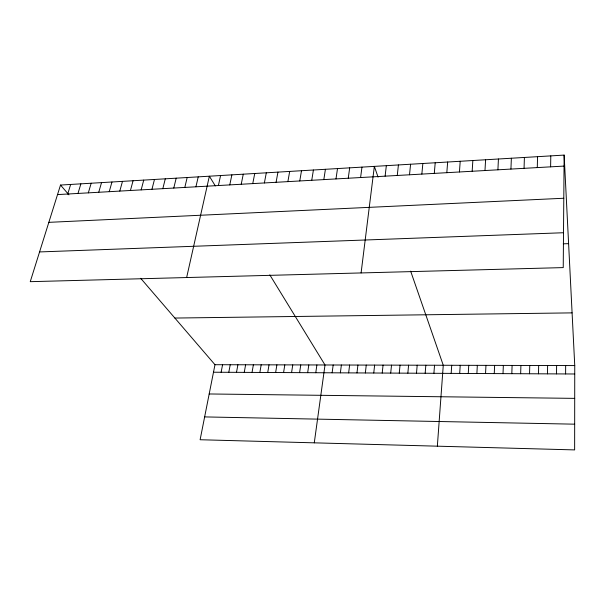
<?xml version="1.0" encoding="UTF-8"?>
<svg xmlns="http://www.w3.org/2000/svg" width="605" height="605" viewBox="0 0 605 605"><rect width="100%" height="100%" fill="white"/><g stroke="black" fill="none" stroke-linecap="round" stroke-linejoin="round"><path stroke-width="0.91" d="M564.14 155.092L563.232 267.599L30.25 281.673L60.515 185.054L564.14 155.092L574.75 365.579L574.637 449.908L200.119 439.737L214.979 364.709L140.693 278.308M565.607 373.943L565.66 365.556M556.517 373.898L556.615 365.533M550.618 166.844L550.792 155.886M547.48 373.86L547.616 365.511M538.495 373.814L538.669 365.488M537.285 167.6L537.55 156.672M529.549 373.769L529.768 365.473M520.655 373.724L520.913 365.45M524.051 168.341L524.406 157.451M511.815 373.686L512.102 365.428M510.93 169.082L511.369 158.23M503.012 373.64L503.345 365.405M494.255 373.595L494.625 365.382M497.907 169.816L498.429 159.002M485.55 373.557L485.959 365.359M476.884 373.512L477.33 365.344M484.983 170.542L485.596 159.765M468.27 373.466L468.746 365.322M472.165 171.26L472.853 160.522M459.694 373.429L460.216 365.299M451.164 373.383L451.723 365.276M459.437 171.979L460.208 161.27M437.347 446.18L443.268 365.261L410.651 271.146M433.906 373.3L434.534 365.238M446.815 172.69L447.662 162.019M425.171 373.262L425.837 365.216M416.49 373.217L417.193 365.193M434.284 173.393L435.214 162.76M407.853 373.172L408.587 365.178M421.851 174.089L422.857 163.494M399.262 373.134L400.034 365.155M390.709 373.088L391.518 365.133M409.509 174.785L410.591 164.227M382.209 373.051L383.056 365.11M397.266 175.473L398.423 164.946M373.754 373.005L374.631 365.095M365.344 372.967L366.252 365.072M385.113 176.161L386.338 165.672M356.973 372.922L357.918 365.049M348.646 372.884L349.622 365.034M361.094 272.938L374.351 166.383L378.08 177.144M340.365 372.846L341.379 365.012M360.595 177.537L361.971 167.116M332.13 372.801L333.173 364.989M314.275 442.837L325.006 364.974L269.815 274.882M348.246 178.233L349.69 167.85M315.78 372.725L316.884 364.951M335.987 178.921L337.507 168.576M307.665 372.68L308.807 364.936M299.596 372.642L300.768 364.913M323.826 179.609L325.414 169.294M291.572 372.604L292.767 364.898M283.579 372.567L284.811 364.875M311.749 180.282L313.413 170.005M275.638 372.529L276.893 364.853M299.77 180.956L301.502 170.716M267.728 372.491L269.021 364.838M259.863 372.453L261.178 364.815M287.882 181.629L289.682 171.419M252.035 372.408L253.382 364.8M244.246 372.37L245.622 364.777M276.084 182.294L277.945 172.115M236.502 372.332L237.909 364.762M264.377 182.952L266.306 172.811M228.796 372.294L230.225 364.739M221.12 372.257L222.579 364.724M252.754 183.602L254.743 173.499M241.221 184.253L243.27 174.179M229.771 184.896L231.889 174.86M218.405 185.538L220.583 175.526M186.643 277.544L209.36 176.199L215.304 185.894M195.929 186.801L198.228 176.857M184.812 187.429L187.172 177.515M173.779 188.049L176.191 178.172M162.828 188.662L165.294 178.815M151.953 189.274L154.479 179.458M141.162 189.879L143.733 180.101M130.438 190.484L133.07 180.736M119.798 191.082L122.482 181.364M109.233 191.679L111.97 181.992M98.744 192.269L101.534 182.612M88.33 192.851L91.174 183.232M77.992 193.434L80.881 183.837M67.722 194.016L70.656 184.449M57.528 194.591L564.057 166.088M48.831 222.345L563.792 198.251M39.559 251.937L563.512 232.736M563.27 243.823L568.602 243.649M174.868 318.056L572.096 312.876M214.979 364.709L574.75 365.579M213.489 372.226L574.735 373.988M209.186 393.968L574.705 398.37M204.641 416.913L574.667 424.173M60.515 185.054L68.932 194.84"/></g></svg>
